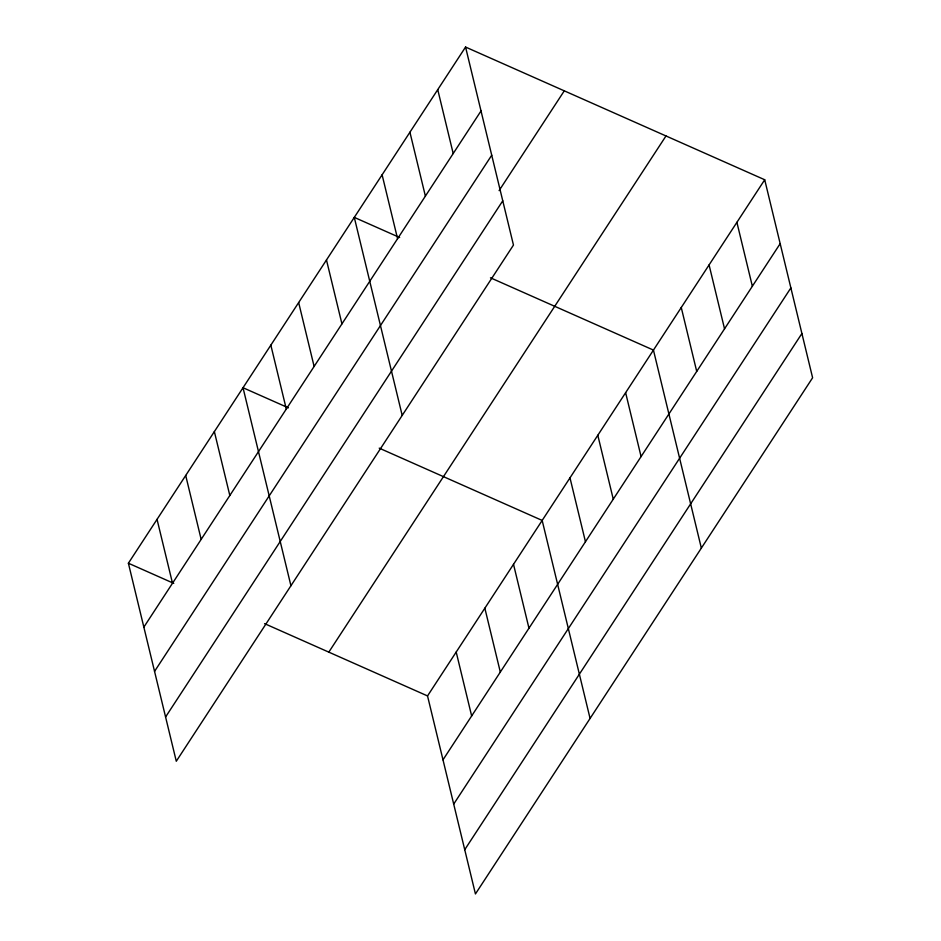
<?xml version="1.0" encoding="UTF-8"?>
<svg xmlns="http://www.w3.org/2000/svg" width="941" height="941" viewBox="0 0 941 941"><rect width="100%" height="100%" fill="white"/><g stroke="black" fill="none" stroke-linecap="round" stroke-linejoin="round"><path stroke-width="1.41" d="M465.56 47.05L513.468 245.072L176.285 761.245L128.388 563.224L465.56 47.05L764.715 179.755L812.612 377.776L475.44 893.95L427.532 695.928L764.715 179.755M143.844 627.129L481.016 110.956M154.547 671.392L491.731 155.218M499.106 190.611L564.282 90.842M165.581 716.983L502.765 200.809M328.809 652.137L665.993 135.963M442.988 759.834L780.171 243.66M453.703 804.096L790.875 287.911M464.736 849.688L801.908 333.514M399.654 237.508L354.286 217.383L402.195 415.404M490.484 277.807L653.442 350.087L701.351 548.109M288.381 407.841L243.025 387.727L290.934 585.749M379.211 448.139L542.169 520.432L590.078 718.453M128.388 563.224L173.744 583.349M264.574 623.636L427.532 695.928M736.897 222.335L752.353 286.24M709.079 264.927L724.535 328.821M681.26 307.507L696.716 371.413M625.624 392.679L641.08 456.573M597.806 435.26L613.261 499.165M569.987 477.84L585.455 541.745M437.741 89.63L453.197 153.536M409.923 132.222L425.391 196.128M513.515 564.306L528.971 628.212M382.105 174.803L397.572 238.708M484.85 608.18L500.318 672.086M456.197 652.054L471.653 715.96M326.48 259.975L341.936 323.88M298.662 302.555L314.118 366.461M270.843 345.147L286.299 409.041M214.36 431.601L229.827 495.507M185.706 475.476L201.162 539.381M157.041 519.35L172.509 583.255"/></g></svg>
